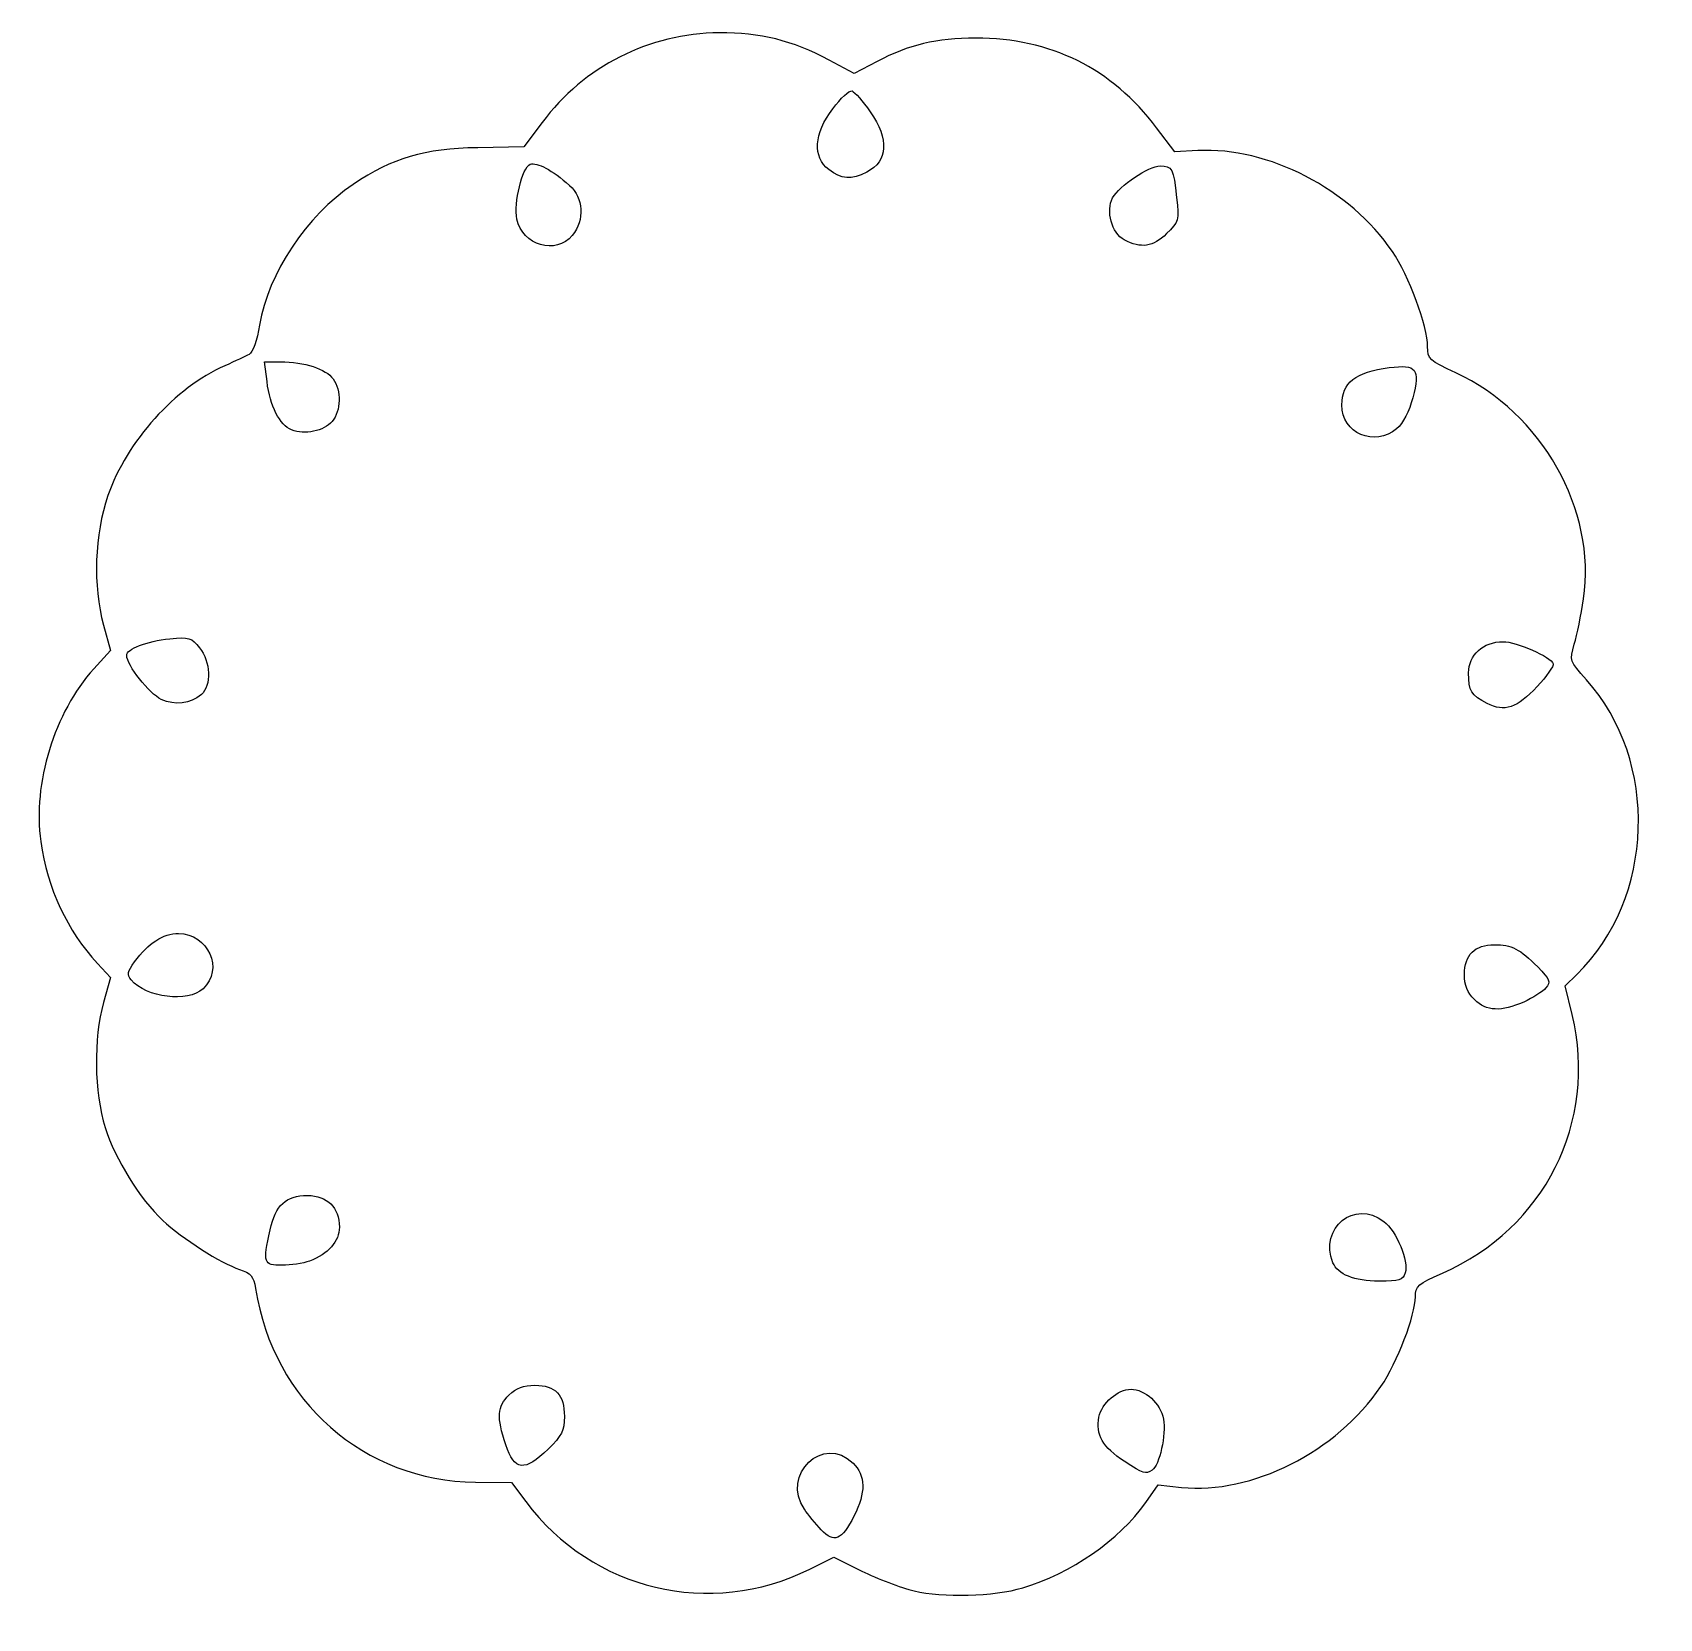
# Model space of a CAD drawing. Header units: centimetres. Extents: x -11.2 to 8.7, y -11.1 to 8.3.
import ezdxf

# ---------------------------------------------------------------- set-up
doc = ezdxf.new("R2010")
doc.units = ezdxf.units.CM
doc.header["$MEASUREMENT"] = 0
doc.layers.add('Layer 1', color=7, linetype='Continuous')

msp = doc.modelspace()

# ---------------------------------------------------------------- linework, layer by layer
at = {"layer": 'Layer 1'}
for points, knots in [([(-0.43609, -10.71429), (-0.60125, -10.67357), (-0.88962, -10.56424), (-1.07691, -10.47133), (-1.07691, -10.47133), (-1.07691, -10.47133), (-1.41745, -10.3024), (-1.41745, -10.3024), (-1.41745, -10.3024), (-1.41745, -10.3024), (-1.71469, -10.44899), (-1.71469, -10.44899), (-1.71469, -10.44899), (-2.93566, -11.05112), (-4.36932, -10.70975), (-5.1864, -9.62232), (-5.1864, -9.62232), (-5.1864, -9.62232), (-5.36233, -9.38818), (-5.36233, -9.38818), (-5.36233, -9.38818), (-5.36233, -9.38818), (-5.80202, -9.38434), (-5.80202, -9.38434), (-5.80202, -9.38434), (-7.16407, -9.37246), (-8.27833, -8.39225), (-8.49397, -7.01625), (-8.49397, -7.01625), (-8.51772, -6.86473), (-8.54916, -6.82746), (-8.69214, -6.78136), (-8.69214, -6.78136), (-8.91202, -6.71047), (-9.394, -6.40271), (-9.62973, -6.18269), (-9.62973, -6.18269), (-9.90777, -5.92317), (-10.21085, -5.4332), (-10.33224, -5.04701), (-10.33224, -5.04701), (-10.46837, -4.61389), (-10.47765, -3.95731), (-10.35385, -3.51716), (-10.35385, -3.51716), (-10.35385, -3.51716), (-10.26794, -3.2117), (-10.26794, -3.2117), (-10.26794, -3.2117), (-10.26794, -3.2117), (-10.42687, -3.04108), (-10.42687, -3.04108), (-10.42687, -3.04108), (-10.79731, -2.64338), (-11.04041, -2.12103), (-11.12147, -1.54858), (-11.12147, -1.54858), (-11.22206, -0.8382), (-10.95608, 0.02769), (-10.47236, 0.56455), (-10.47236, 0.56455), (-10.47236, 0.56455), (-10.2703, 0.78881), (-10.2703, 0.78881), (-10.2703, 0.78881), (-10.2703, 0.78881), (-10.35445, 1.09895), (-10.35445, 1.09895), (-10.35445, 1.09895), (-10.4859, 1.58346), (-10.46425, 2.20293), (-10.29906, 2.68329), (-10.29906, 2.68329), (-10.07186, 3.34395), (-9.47748, 4.00389), (-8.86925, 4.27079), (-8.86925, 4.27079), (-8.74538, 4.32515), (-8.6112, 4.38739), (-8.57107, 4.40911), (-8.57107, 4.40911), (-8.52924, 4.43175), (-8.47533, 4.58458), (-8.44472, 4.76736), (-8.44472, 4.76736), (-8.33796, 5.40466), (-7.87329, 6.10257), (-7.29908, 6.48808), (-7.29908, 6.48808), (-6.81534, 6.81284), (-6.43016, 6.92646), (-5.77585, 6.9374), (-5.77585, 6.9374), (-5.77585, 6.9374), (-5.20989, 6.94685), (-5.20989, 6.94685), (-5.20989, 6.94685), (-5.20989, 6.94685), (-4.98823, 7.24446), (-4.98823, 7.24446), (-4.98823, 7.24446), (-4.47635, 7.93171), (-3.67719, 8.33634), (-2.82012, 8.34222), (-2.82012, 8.34222), (-2.31615, 8.34567), (-1.93109, 8.25005), (-1.47814, 8.00896), (-1.47814, 8.00896), (-1.47814, 8.00896), (-1.16888, 7.84436), (-1.16888, 7.84436), (-1.16888, 7.84436), (-1.16888, 7.84436), (-0.88729, 7.99336), (-0.88729, 7.99336), (-0.88729, 7.99336), (-0.50366, 8.19635), (-0.16069, 8.27748), (0.31664, 8.27817), (0.31664, 8.27817), (1.23068, 8.27949), (1.98281, 7.90644), (2.52989, 7.18043), (2.52989, 7.18043), (2.52989, 7.18043), (2.75214, 6.88548), (2.75214, 6.88548), (2.75214, 6.88548), (2.75214, 6.88548), (3.03523, 6.90141), (3.03523, 6.90141), (3.03523, 6.90141), (3.89405, 6.94974), (4.89622, 6.42998), (5.41422, 5.66757), (5.41422, 5.66757), (5.61334, 5.3745), (5.84487, 4.75015), (5.84525, 4.50526), (5.84525, 4.50526), (5.84548, 4.35236), (5.86589, 4.33334), (6.19056, 4.1835), (6.19056, 4.1835), (7.24059, 3.69892), (7.91608, 2.50326), (7.75272, 1.41837), (7.75272, 1.41837), (7.7236, 1.22502), (7.67257, 0.97564), (7.63931, 0.8642), (7.63931, 0.8642), (7.57945, 0.66361), (7.58093, 0.65927), (7.78731, 0.43022), (7.78731, 0.43022), (8.68146, -0.56217), (8.62633, -2.24339), (7.66905, -3.17661), (7.66905, -3.17661), (7.66905, -3.17661), (7.52923, -3.31291), (7.52923, -3.31291), (7.52923, -3.31291), (7.52923, -3.31291), (7.61365, -3.66556), (7.61365, -3.66556), (7.61365, -3.66556), (7.92875, -4.98178), (7.27771, -6.27842), (6.02632, -6.82694), (6.02632, -6.82694), (5.72639, -6.9584), (5.69485, -6.98593), (5.69485, -7.11627), (5.69485, -7.11627), (5.69485, -7.34555), (5.4758, -7.91618), (5.27346, -8.21399), (5.27346, -8.21399), (4.73045, -9.0132), (3.68924, -9.53958), (2.83339, -9.44756), (2.83339, -9.44756), (2.83339, -9.44756), (2.54943, -9.41703), (2.54943, -9.41703), (2.54943, -9.41703), (2.54943, -9.41703), (2.39637, -9.63436), (2.39637, -9.63436), (2.39637, -9.63436), (2.07529, -10.09028), (1.48089, -10.50232), (0.89333, -10.67627), (0.89333, -10.67627), (0.53984, -10.78093), (-0.09244, -10.79901), (-0.43609, -10.71429)], [0, 0, 0, 0, 0.01960784, 0.01960784, 0.01960784, 0.01960784, 0.03921569, 0.03921569, 0.03921569, 0.03921569, 0.05882353, 0.05882353, 0.05882353, 0.05882353, 0.07843137, 0.07843137, 0.07843137, 0.07843137, 0.09803922, 0.09803922, 0.09803922, 0.09803922, 0.11764706, 0.11764706, 0.11764706, 0.11764706, 0.1372549, 0.1372549, 0.1372549, 0.1372549, 0.15686275, 0.15686275, 0.15686275, 0.15686275, 0.17647059, 0.17647059, 0.17647059, 0.17647059, 0.19607843, 0.19607843, 0.19607843, 0.19607843, 0.21568627, 0.21568627, 0.21568627, 0.21568627, 0.23529412, 0.23529412, 0.23529412, 0.23529412, 0.25490196, 0.25490196, 0.25490196, 0.25490196, 0.2745098, 0.2745098, 0.2745098, 0.2745098, 0.29411765, 0.29411765, 0.29411765, 0.29411765, 0.31372549, 0.31372549, 0.31372549, 0.31372549, 0.33333333, 0.33333333, 0.33333333, 0.33333333, 0.35294118, 0.35294118, 0.35294118, 0.35294118, 0.37254902, 0.37254902, 0.37254902, 0.37254902, 0.39215686, 0.39215686, 0.39215686, 0.39215686, 0.41176471, 0.41176471, 0.41176471, 0.41176471, 0.43137255, 0.43137255, 0.43137255, 0.43137255, 0.45098039, 0.45098039, 0.45098039, 0.45098039, 0.47058824, 0.47058824, 0.47058824, 0.47058824, 0.49019608, 0.49019608, 0.49019608, 0.49019608, 0.50980392, 0.50980392, 0.50980392, 0.50980392, 0.52941176, 0.52941176, 0.52941176, 0.52941176, 0.54901961, 0.54901961, 0.54901961, 0.54901961, 0.56862745, 0.56862745, 0.56862745, 0.56862745, 0.58823529, 0.58823529, 0.58823529, 0.58823529, 0.60784314, 0.60784314, 0.60784314, 0.60784314, 0.62745098, 0.62745098, 0.62745098, 0.62745098, 0.64705882, 0.64705882, 0.64705882, 0.64705882, 0.66666667, 0.66666667, 0.66666667, 0.66666667, 0.68627451, 0.68627451, 0.68627451, 0.68627451, 0.70588235, 0.70588235, 0.70588235, 0.70588235, 0.7254902, 0.7254902, 0.7254902, 0.7254902, 0.74509804, 0.74509804, 0.74509804, 0.74509804, 0.76470588, 0.76470588, 0.76470588, 0.76470588, 0.78431373, 0.78431373, 0.78431373, 0.78431373, 0.80392157, 0.80392157, 0.80392157, 0.80392157, 0.82352941, 0.82352941, 0.82352941, 0.82352941, 0.84313725, 0.84313725, 0.84313725, 0.84313725, 0.8627451, 0.8627451, 0.8627451, 0.8627451, 0.88235294, 0.88235294, 0.88235294, 0.88235294, 0.90196078, 0.90196078, 0.90196078, 0.90196078, 0.92156863, 0.92156863, 0.92156863, 0.92156863, 0.94117647, 0.94117647, 0.94117647, 0.94117647, 0.96078431, 0.96078431, 0.96078431, 0.96078431, 1, 1, 1, 1]), ([(-1.01522, 6.63898), (-0.75543, 6.77023), (-0.74038, 7.04056), (-0.97411, 7.37791), (-0.97411, 7.37791), (-1.06357, 7.50703), (-1.16364, 7.62095), (-1.1965, 7.63106), (-1.1965, 7.63106), (-1.22935, 7.64116), (-1.33577, 7.5435), (-1.43299, 7.41403), (-1.43299, 7.41403), (-1.66282, 7.10795), (-1.68093, 6.82292), (-1.48035, 6.66879), (-1.48035, 6.66879), (-1.32455, 6.54905), (-1.20801, 6.54159), (-1.01522, 6.63898)], [0, 0, 0, 0, 0.16666667, 0.16666667, 0.16666667, 0.16666667, 0.33333333, 0.33333333, 0.33333333, 0.33333333, 0.5, 0.5, 0.5, 0.5, 0.66666667, 0.66666667, 0.66666667, 0.66666667, 1, 1, 1, 1]), ([(-4.61877, 5.86507), (-4.46544, 6.0555), (-4.48026, 6.32263), (-4.65267, 6.47605), (-4.65267, 6.47605), (-4.863, 6.66322), (-5.05243, 6.76488), (-5.13394, 6.73433), (-5.13394, 6.73433), (-5.23072, 6.69805), (-5.33576, 6.26184), (-5.29548, 6.06347), (-5.29548, 6.06347), (-5.23018, 5.74182), (-4.81582, 5.62034), (-4.61877, 5.86507)], [0, 0, 0, 0, 0.2, 0.2, 0.2, 0.2, 0.4, 0.4, 0.4, 0.4, 0.6, 0.6, 0.6, 0.6, 1, 1, 1, 1]), ([(2.65256, 5.88583), (2.79899, 6.02888), (2.8043, 6.04828), (2.77416, 6.33004), (2.77416, 6.33004), (2.73645, 6.68254), (2.71977, 6.71413), (2.57138, 6.71413), (2.57138, 6.71413), (2.43665, 6.71413), (2.07047, 6.46757), (1.99173, 6.32383), (1.99173, 6.32383), (1.90514, 6.16576), (1.98151, 5.89145), (2.13474, 5.81011), (2.13474, 5.81011), (2.33977, 5.70128), (2.48547, 5.72259), (2.65256, 5.88583)], [0, 0, 0, 0, 0.16666667, 0.16666667, 0.16666667, 0.16666667, 0.33333333, 0.33333333, 0.33333333, 0.33333333, 0.5, 0.5, 0.5, 0.5, 0.66666667, 0.66666667, 0.66666667, 0.66666667, 1, 1, 1, 1]), ([(-7.55548, 3.59045), (-7.44749, 3.71752), (-7.44218, 3.96731), (-7.54445, 4.10995), (-7.54445, 4.10995), (-7.63107, 4.23077), (-7.89973, 4.31763), (-8.18806, 4.31803), (-8.18806, 4.31803), (-8.18806, 4.31803), (-8.38271, 4.3183), (-8.38271, 4.3183), (-8.38271, 4.3183), (-8.38271, 4.3183), (-8.35339, 4.07646), (-8.35339, 4.07646), (-8.35339, 4.07646), (-8.31728, 3.77853), (-8.19892, 3.54554), (-8.05335, 3.48582), (-8.05335, 3.48582), (-7.89503, 3.42087), (-7.65711, 3.47087), (-7.55548, 3.59045)], [0, 0, 0, 0, 0.14285714, 0.14285714, 0.14285714, 0.14285714, 0.28571429, 0.28571429, 0.28571429, 0.28571429, 0.42857143, 0.42857143, 0.42857143, 0.42857143, 0.57142857, 0.57142857, 0.57142857, 0.57142857, 0.71428571, 0.71428571, 0.71428571, 0.71428571, 1, 1, 1, 1]), ([(5.46628, 3.49932), (5.54467, 3.56703), (5.62048, 3.71273), (5.66345, 3.87825), (5.66345, 3.87825), (5.75553, 4.23293), (5.71057, 4.29053), (5.37556, 4.24711), (5.37556, 4.24711), (4.95965, 4.19321), (4.7983, 4.06617), (4.79557, 3.79047), (4.79557, 3.79047), (4.79218, 3.44687), (5.20042, 3.26965), (5.46628, 3.49932)], [0, 0, 0, 0, 0.2, 0.2, 0.2, 0.2, 0.4, 0.4, 0.4, 0.4, 0.6, 0.6, 0.6, 0.6, 1, 1, 1, 1]), ([(-9.15703, 0.24976), (-9.03228, 0.35567), (-9.04323, 0.65436), (-9.178, 0.82174), (-9.178, 0.82174), (-9.27746, 0.94527), (-9.30785, 0.9544), (-9.54085, 0.9308), (-9.54085, 0.9308), (-9.83004, 0.9015), (-10.07042, 0.80876), (-10.07042, 0.7265), (-10.07042, 0.7265), (-10.07042, 0.61068), (-9.79326, 0.25954), (-9.64712, 0.19021), (-9.64712, 0.19021), (-9.48055, 0.11119), (-9.29349, 0.13392), (-9.15703, 0.24976)], [0, 0, 0, 0, 0.16666667, 0.16666667, 0.16666667, 0.16666667, 0.33333333, 0.33333333, 0.33333333, 0.33333333, 0.5, 0.5, 0.5, 0.5, 0.66666667, 0.66666667, 0.66666667, 0.66666667, 1, 1, 1, 1]), ([(7.18413, 0.34573), (7.3013, 0.47234), (7.39026, 0.59838), (7.38182, 0.6258), (7.38182, 0.6258), (7.35579, 0.71039), (6.93369, 0.89569), (6.76704, 0.89569), (6.76704, 0.89569), (6.52608, 0.89569), (6.34532, 0.73139), (6.34625, 0.51321), (6.34625, 0.51321), (6.34718, 0.29386), (6.38042, 0.23885), (6.57184, 0.13979), (6.57184, 0.13979), (6.78422, 0.02988), (6.94047, 0.08244), (7.18413, 0.34573)], [0, 0, 0, 0, 0.16666667, 0.16666667, 0.16666667, 0.16666667, 0.33333333, 0.33333333, 0.33333333, 0.33333333, 0.5, 0.5, 0.5, 0.5, 0.66666667, 0.66666667, 0.66666667, 0.66666667, 1, 1, 1, 1]), ([(-9.13523, -3.3496), (-8.8776, -3.11315), (-9.07303, -2.6736), (-9.43579, -2.6736), (-9.43579, -2.6736), (-9.62324, -2.6736), (-9.80724, -2.79212), (-9.97312, -3.0197), (-9.97312, -3.0197), (-10.06128, -3.14066), (-10.0687, -3.179), (-10.01595, -3.2411), (-10.01595, -3.2411), (-9.83095, -3.45887), (-9.32254, -3.52151), (-9.13523, -3.3496)], [0, 0, 0, 0, 0.2, 0.2, 0.2, 0.2, 0.4, 0.4, 0.4, 0.4, 0.6, 0.6, 0.6, 0.6, 1, 1, 1, 1]), ([(7.02114, -3.51148), (7.13124, -3.46255), (7.25301, -3.38513), (7.29172, -3.33942), (7.29172, -3.33942), (7.35403, -3.26588), (7.34253, -3.23644), (7.19163, -3.08319), (7.19163, -3.08319), (6.9735, -2.86167), (6.87407, -2.81051), (6.6617, -2.81051), (6.6617, -2.81051), (6.42338, -2.81051), (6.29543, -2.93691), (6.29543, -3.17235), (6.29543, -3.17235), (6.29543, -3.30912), (6.32995, -3.39629), (6.41828, -3.48258), (6.41828, -3.48258), (6.56509, -3.62601), (6.74411, -3.63459), (7.02114, -3.51148)], [0, 0, 0, 0, 0.14285714, 0.14285714, 0.14285714, 0.14285714, 0.28571429, 0.28571429, 0.28571429, 0.28571429, 0.42857143, 0.42857143, 0.42857143, 0.42857143, 0.57142857, 0.57142857, 0.57142857, 0.57142857, 0.71428571, 0.71428571, 0.71428571, 0.71428571, 1, 1, 1, 1]), ([(-7.83401, -6.67969), (-7.60556, -6.59513), (-7.4679, -6.43892), (-7.4679, -6.26424), (-7.4679, -6.26424), (-7.4679, -6.02483), (-7.6163, -5.87841), (-7.85894, -5.87841), (-7.85894, -5.87841), (-8.1226, -5.87841), (-8.24882, -5.99467), (-8.31564, -6.29905), (-8.31564, -6.29905), (-8.40485, -6.70545), (-8.39608, -6.73184), (-8.17183, -6.73184), (-8.17183, -6.73184), (-8.06352, -6.73184), (-7.9115, -6.70837), (-7.83401, -6.67969)], [0, 0, 0, 0, 0.16666667, 0.16666667, 0.16666667, 0.16666667, 0.33333333, 0.33333333, 0.33333333, 0.33333333, 0.5, 0.5, 0.5, 0.5, 0.66666667, 0.66666667, 0.66666667, 0.66666667, 1, 1, 1, 1]), ([(5.57129, -6.82484), (5.61743, -6.68281), (5.46365, -6.31352), (5.30881, -6.19453), (5.30881, -6.19453), (4.95191, -5.92027), (4.51619, -6.27504), (4.68745, -6.70047), (4.68745, -6.70047), (4.74526, -6.8441), (4.94563, -6.92381), (5.25356, -6.92569), (5.25356, -6.92569), (5.49926, -6.92719), (5.5425, -6.91346), (5.57129, -6.82484)], [0, 0, 0, 0, 0.2, 0.2, 0.2, 0.2, 0.4, 0.4, 0.4, 0.4, 0.6, 0.6, 0.6, 0.6, 1, 1, 1, 1]), ([(-4.91542, -8.98099), (-4.74586, -8.81533), (-4.71523, -8.75421), (-4.71523, -8.58146), (-4.71523, -8.58146), (-4.71523, -8.31373), (-4.82354, -8.19868), (-5.0756, -8.19868), (-5.0756, -8.19868), (-5.2156, -8.19868), (-5.30483, -8.2324), (-5.39316, -8.31869), (-5.39316, -8.31869), (-5.53749, -8.45969), (-5.54585, -8.58613), (-5.43333, -8.92648), (-5.43333, -8.92648), (-5.32747, -9.24672), (-5.20105, -9.26002), (-4.91542, -8.98099)], [0, 0, 0, 0, 0.16666667, 0.16666667, 0.16666667, 0.16666667, 0.33333333, 0.33333333, 0.33333333, 0.33333333, 0.5, 0.5, 0.5, 0.5, 0.66666667, 0.66666667, 0.66666667, 0.66666667, 1, 1, 1, 1]), ([(2.47406, -9.23694), (2.56476, -9.18015), (2.64937, -8.80074), (2.61327, -8.6127), (2.61327, -8.6127), (2.57648, -8.42112), (2.38788, -8.24757), (2.21648, -8.24757), (2.21648, -8.24757), (2.0543, -8.24757), (1.85893, -8.41727), (1.82385, -8.5886), (1.82385, -8.5886), (1.78081, -8.79887), (1.87331, -8.96022), (2.1334, -9.12852), (2.1334, -9.12852), (2.37795, -9.28677), (2.38889, -9.29025), (2.47406, -9.23694)], [0, 0, 0, 0, 0.16666667, 0.16666667, 0.16666667, 0.16666667, 0.33333333, 0.33333333, 0.33333333, 0.33333333, 0.5, 0.5, 0.5, 0.5, 0.66666667, 0.66666667, 0.66666667, 0.66666667, 1, 1, 1, 1]), ([(-1.1727, -9.7986), (-1.02533, -9.51032), (-1.02913, -9.30172), (-1.18454, -9.1499), (-1.18454, -9.1499), (-1.54672, -8.79606), (-2.06921, -9.29281), (-1.77972, -9.71575), (-1.77972, -9.71575), (-1.73421, -9.78224), (-1.64083, -9.8962), (-1.57222, -9.969), (-1.57222, -9.969), (-1.41579, -10.13497), (-1.32482, -10.09617), (-1.1727, -9.7986)], [0, 0, 0, 0, 0.2, 0.2, 0.2, 0.2, 0.4, 0.4, 0.4, 0.4, 0.6, 0.6, 0.6, 0.6, 1, 1, 1, 1])]:
    msp.add_open_spline(points, degree=3, knots=knots, dxfattribs=at)

doc.saveas('drawing.dxf')
